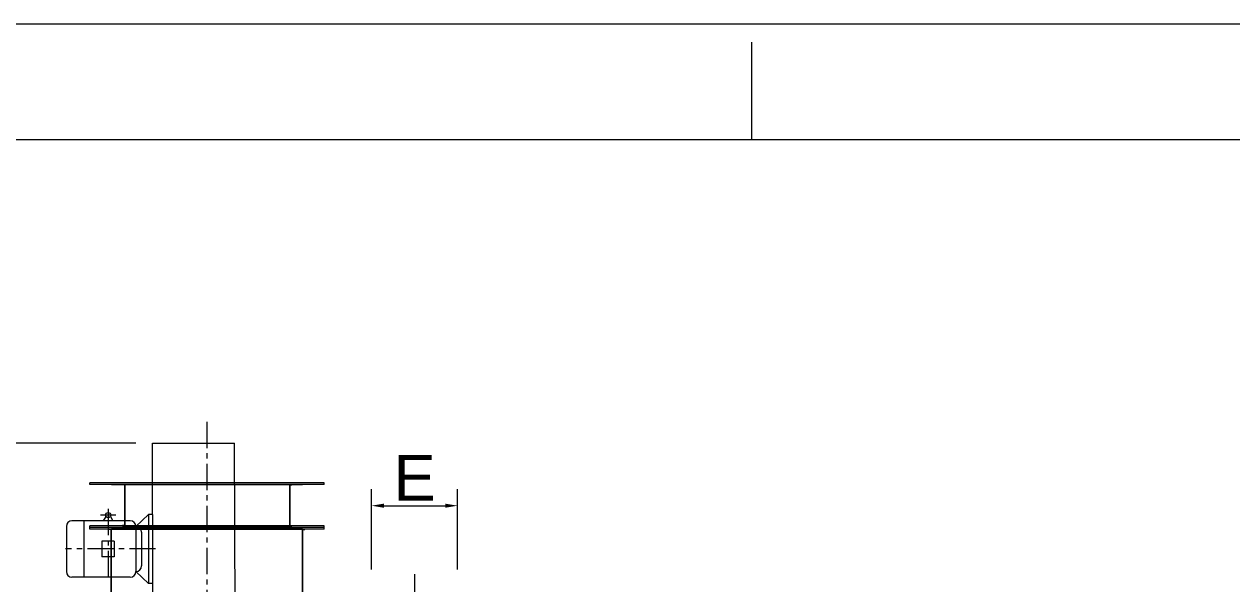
# Model space of a CAD drawing. Header units: inches. Extents: x 0 to 19814, y 0 to 15096.
# Drawn here: x 2314 to 6693, y 13066 to 15096 of the extents above; entities that cross this region are included whole.
import ezdxf
from ezdxf.enums import TextEntityAlignment as Align

# ---------------------------------------------------------------- set-up
doc = ezdxf.new("R2010")
doc.units = ezdxf.units.IN
doc.header["$MEASUREMENT"] = 0
doc.linetypes.add('CENTER', pattern=[50.8, 31.75, -6.35, 6.35, -6.35])
doc.layers.get('Defpoints').update_dxf_attribs({"lineweight": 5})
doc.layers.add('CAXA1', color=5, linetype='CENTER', lineweight=5)
doc.layers.add('Title Block', color=7, linetype='Continuous', lineweight=5)
doc.styles.add('ACANSTS', font='romans.shx', dxfattribs={"height": 1})
doc.styles.add('Roman', font='arial.ttf')
doc.styles.get("Standard").update_dxf_attribs({"font": 'arial.ttf'})
doc.dimstyles.new('ISO-25', dxfattribs={"dimscale": 30, "dimtxt": 1.5, "dimasz": 1.5, "dimexe": 2, "dimexo": 2, "dimtad": 1, "dimtih": 1, "dimtoh": 1, "dimdec": 1, "dimlfac": 0.03937, "dimdsep": 46, "dimtxsty": 'Standard', "dimcen": 2.5, "dimclrd": 7, "dimclre": 7, "dimclrt": 7, "dimadec": 0, "dimazin": 0, "dimtfac": 1, "dimtdec": 1, "dimtmove": 0, "dimatfit": 3, "dimfxl": 1, "dimlwd": 5, "dimlwe": 5, "dimarcsym": 0})

# ---------------------------------------------------------------- blocks, each defined once
blk = doc.blocks.new('*D29')
at = {"color": 7, "linetype": 'Continuous', "lineweight": 5, "transparency": 16777216}
for p, q in [((3574.1, 13118.1), (3574.1, 13409.5)), ((3886.1, 13118.1), (3886.1, 13409.5)), ((3619.1, 13349.5), (3841.1, 13349.5))]:
    blk.add_line(p, q, dxfattribs=at)
at = {"color": 7, "transparency": 16777216}
for points in [[(3619.1, 13357), (3619.1, 13342), (3574.1, 13349.5)], [(3841.1, 13357), (3841.1, 13342), (3886.1, 13349.5)]]:
    blk.add_solid(points, dxfattribs=at)
at = {"layer": 'Defpoints', "color": 0, "transparency": 16777216}
for p in [(3886.1, 13349.5), (3574.1, 13058.1), (3886.1, 13058.1)]:
    blk.add_point(p, dxfattribs=at)
at = {"color": 7, "lineweight": 5, "transparency": 16777216, "insert": (3730.1, 13450.7), "char_height": 165, "attachment_point": 5, "style": 'Roman'}
blk.add_mtext('E', dxfattribs=at)
blk = doc.blocks.new('*D31')
at = {"color": 7, "linetype": 'Continuous', "lineweight": 5, "transparency": 16777216}
for p, q in [((2719.3, 13576.5), (1464.5, 13576.5)), ((1524.5, 13531.5), (1524.5, 12309.5)), ((1524.5, 10795.5), (1524.5, 12103.4)), ((2312.9, 10750.5), (1464.5, 10750.5))]:
    blk.add_line(p, q, dxfattribs=at)
at = {"color": 7, "transparency": 16777216}
for points in [[(1517, 13531.5), (1532, 13531.5), (1524.5, 13576.5)], [(1517, 10795.5), (1532, 10795.5), (1524.5, 10750.5)]]:
    blk.add_solid(points, dxfattribs=at)
at = {"layer": 'Defpoints', "color": 0, "transparency": 16777216}
for p in [(1524.5, 13576.5), (2779.3, 13576.5), (2372.9, 10750.5)]:
    blk.add_point(p, dxfattribs=at)
at = {"color": 7, "lineweight": 5, "transparency": 16777216, "insert": (1524.5, 12206.4), "char_height": 165, "attachment_point": 5, "style": 'Roman'}
blk.add_mtext('111.3', dxfattribs=at)
blk = doc.blocks.new('LONE STAR BLOWER TITLE BLOCK (SIZE A)')
at = {"layer": 'Title Block', "lineweight": 15}
for p, q in [((23.625, 18), (0, 18)), ((5.9062, 17.5), (5.9062, 17.9219)), ((23.125, 17.5), (0.5, 17.5)), ((23.125, 17.5), (0.5, 17.5))]:
    blk.add_line(p, q, dxfattribs=at)
at = {"layer": 'Title Block', "lineweight": 15, "style": 'ACANSTS'}
for tag, p, height in [('DRAWN_BY', (14.7817, 2.2896), 0.135), ('DRAWN_DATE', (15.8526, 2.3021), 0.135), ('DRAWING_SUBTITLE', (17.7236, 1.9768), 0.2025), ('CHECKED_BY', (14.804, 1.9438), 0.135), ('CHECK_DATE', (15.8339, 1.9487), 0.135), ('ENGINEER', (14.7979, 1.6123), 0.135), ('ENG_DATE', (15.8249, 1.6112), 0.135), ('DRAWING_SUBTITLE', (17.7211, 1.5494), 0.2025), ('MFG_DATE', (15.826, 1.2778), 0.135), ('MANUFACTURING', (14.7936, 1.2748), 0.135), ('CONTROL', (14.7936, 0.9373), 0.135), ('CONTROL_DATE', (15.826, 0.9403), 0.135), ('CAGE_CODE', (17.9275, 0.9163), 0.135), ('MODEL_FILE_NAME', (9.0607, 0.6111), 0.135), ('APPROVED_BY', (14.7823, 0.5726), 0.135), ('APPROVAL_DATE', (15.8177, 0.5698), 0.135)]:
    blk.add_attdef(tag, p, '', height=height, dxfattribs=at)
at = {"layer": 'Title Block', "lineweight": 15, "style": 'Roman', "flags": 8}
for tag, height, p in [('DWG_NUMBER', 0.2812, (19.0664, 1.1474)), ('SCALE', 0.135, (18.1035, 0.7041)), ('SHEETNUMBER', 0.135, (21.2556, 0.7041)), ('TOTA_SHEETS', 0.135, (21.8939, 0.7016))]:
    blk.add_attdef(tag, text='', height=height, dxfattribs=at).set_placement(p, align=Align.TOP_LEFT)
at = {"layer": 'Title Block', "lineweight": 15, "style": 'ACANSTS'}
blk.add_attdef('REVISION', text='', height=0.135, dxfattribs=at).set_placement((22.8495, 0.8933), align=Align.CENTER)

msp = doc.modelspace()

# ---------------------------------------------------------------- linework, layer by layer
at = {"color": 7, "lineweight": 5}
for p, q in [((2779.25, 13317.5), (2779.25, 13576.5)), ((2779.25, 13576.5), (3077, 13576.5)), ((3079.21, 12850.5), (3077, 13576.5)), ((3402.43, 13432.5), (2552.43, 13432.5)), ((2552.43, 13426.5), (2552.43, 13432.5)), ((3402.43, 13426.5), (2552.43, 13426.5)), ((2630.93, 13426.5), (3323.93, 13426.5)), ((2679.43, 13426.5), (2671.43, 13426.5)), ((2671.43, 13425.5), (2671.43, 13426.5)), ((2678.43, 13425.5), (2671.43, 13425.5)), ((2677.43, 13426.5), (3277.43, 13426.5)), ((2678.43, 13425.5), (2678.43, 13277.5)), ((2679.43, 13426.5), (2679.43, 13276.5)), ((3276.43, 13426.5), (3276.43, 13276.5)), ((3276.43, 13426.5), (3284.43, 13426.5)), ((3277.43, 13425.5), (3277.43, 13277.5)), ((3277.43, 13425.5), (3284.43, 13425.5)), ((3284.43, 13425.5), (3284.43, 13426.5)), ((3402.43, 13426.5), (3402.43, 13432.5)), ((2679.43, 13327.5), (2678.43, 13327.5)), ((2679.43, 13321.5), (2678.43, 13321.5)), ((2678.43, 13321.5), (2678.43, 13271.5)), ((2679.43, 13321.5), (2679.43, 13270.5)), ((2765.25, 13317.5), (2719.17, 13274.5)), ((2779.25, 13317.5), (2765.25, 13317.5)), ((2765.25, 13317.5), (2765.25, 13067.5)), ((2779.25, 13317.5), (2779.25, 13067.5)), ((3276.43, 13327.5), (3277.43, 13327.5)), ((3276.43, 13321.5), (3277.43, 13321.5)), ((3276.43, 13321.5), (3276.43, 13270.5)), ((3277.43, 13321.5), (3277.43, 13271.5)), ((2467.25, 13274.5), (2467.25, 13110.5)), ((2698.67, 13295), (2487.75, 13295)), ((2531.25, 13295), (2531.25, 13090)), ((3402.43, 13276.5), (2552.43, 13276.5)), ((2552.43, 13270.5), (2552.43, 13276.5)), ((3402.43, 13270.5), (2552.43, 13270.5)), ((3402.43, 13270.5), (2552.43, 13270.5)), ((2552.43, 13264.5), (2552.43, 13270.5)), ((2610.75, 13310.83), (2601.33, 13295)), ((2626.91, 13310.83), (2636.33, 13295)), ((2630.93, 13270.5), (3323.93, 13270.5)), ((2678.43, 13277.5), (2671.43, 13277.5)), ((2671.43, 13277.5), (2671.43, 13276.5)), ((2679.43, 13276.5), (2671.43, 13276.5)), ((2678.43, 13271.5), (2671.43, 13271.5)), ((2671.43, 13271.5), (2671.43, 13270.5)), ((2679.43, 13270.5), (2671.43, 13270.5)), ((2678.43, 13276.5), (3276.43, 13276.5)), ((2678.43, 13270.5), (3276.43, 13270.5)), ((2719.17, 13274.5), (2719.17, 13110.5)), ((3276.43, 13276.5), (3284.43, 13276.5)), ((3276.43, 13270.5), (3284.43, 13270.5)), ((3277.43, 13277.5), (3284.43, 13277.5)), ((3277.43, 13271.5), (3284.43, 13271.5)), ((3284.43, 13277.5), (3284.43, 13276.5)), ((3284.43, 13271.5), (3284.43, 13270.5)), ((3402.43, 13270.5), (3402.43, 13276.5)), ((3402.43, 13264.5), (3402.43, 13270.5)), ((3402.43, 13264.5), (2552.43, 13264.5)), ((2630.93, 13264.5), (2622.93, 13264.5)), ((2622.93, 13263.5), (2622.93, 13264.5)), ((2630.93, 13264.5), (2622.93, 13264.5)), ((2622.93, 13263.5), (2622.93, 13264.5)), ((2629.93, 13263.5), (2622.93, 13263.5)), ((2629.93, 13263.5), (2622.93, 13263.5)), ((2629.93, 12850.5), (2629.93, 13263.5)), ((2630.93, 13264.5), (3323.93, 13264.5)), ((2630.93, 12850.5), (2630.93, 13264.5)), ((2739.67, 13254), (2739.67, 13131)), ((3323.93, 13264.5), (3331.93, 13264.5)), ((3323.93, 12850.5), (3323.93, 13264.5)), ((3324.93, 13263.5), (3331.93, 13263.5)), ((3324.93, 12850.5), (3324.93, 13263.5)), ((3331.93, 13263.5), (3331.93, 13264.5)), ((2641.23, 13220.5), (2596.43, 13220.5)), ((2596.43, 13220.5), (2596.43, 13164.5)), ((2641.23, 13220.5), (2641.23, 13164.5)), ((2779.25, 13198.5), (2779.25, 12850.5)), ((2641.23, 13164.5), (2596.43, 13164.5)), ((2765.25, 13067.5), (2719.17, 13110.5)), ((2698.67, 13090), (2487.75, 13090)), ((2779.25, 13067.5), (2765.25, 13067.5))]:
    msp.add_line(p, q, dxfattribs=at)
msp.add_circle((2618.83, 13315.5), 9.33, dxfattribs=at)
for centre, start, end in [((2487.75, 13274.5), 90, 180), ((2698.67, 13274.5), 0, 90), ((2719.17, 13254), 0, 90), ((2487.75, 13110.5), 180, 270), ((2698.67, 13110.5), 270, 0), ((2719.17, 13131), 270, 0)]:
    msp.add_arc(centre, 20.5, start, end, dxfattribs=at)
at = {"layer": 'CAXA1', "linetype": 'CENTER', "lineweight": 5, "ltscale": 3}
for p, q in [((2977.93, 12491.75), (2977.93, 13658.9)), ((2646.83, 13315.5), (2590.83, 13315.5)), ((2618.83, 13338.05), (2618.83, 13085)), ((2791.1, 13192.5), (2464.25, 13192.5)), ((3730.08, 13100.69), (3729.35, 11862.22))]:
    msp.add_line(p, q, dxfattribs=at)

# ---------------------------------------------------------------- block references
at = {"xscale": 838.6783455950789, "yscale": 838.6783455950789, "zscale": 838.6783455950789}
msp.add_blockref('LONE STAR BLOWER TITLE BLOCK (SIZE A)', (0.07, 0.02), dxfattribs=at)

# ---------------------------------------------------------------- dimensions: what is measured, and where the dimension line sits
at = {"color": 7, "lineweight": 5}
dim = msp.add_linear_dim(base=(1524.48, 13576.5), p1=(2372.93, 10750.5), p2=(2779.25, 13576.5), angle=90, dimstyle='ISO-25', override={"dimtxt": 5.5, "dimpost": '\\X', "dimtxsty": 'Roman', "dimtofl": 1, "dimtmove": 1}, dxfattribs=at)
dim.commit()
dim.dimension.update_dxf_attribs({"geometry": '*D31', "text_midpoint": (1524.48, 12206.44), "dimtype": 160})
dim = msp.add_linear_dim(base=(3886.11, 13349.46), p1=(3574.11, 13058.15), p2=(3886.11, 13058.15), text='E', dimstyle='ISO-25', override={"dimtxt": 5.5, "dimpost": '\\X', "dimtxsty": 'Roman', "dimtmove": 1}, dxfattribs=at)
dim.commit()
dim.dimension.update_dxf_attribs({"geometry": '*D29', "text_midpoint": (3730.11, 13349.46), "dimtype": 160})

doc.saveas('drawing.dxf')
